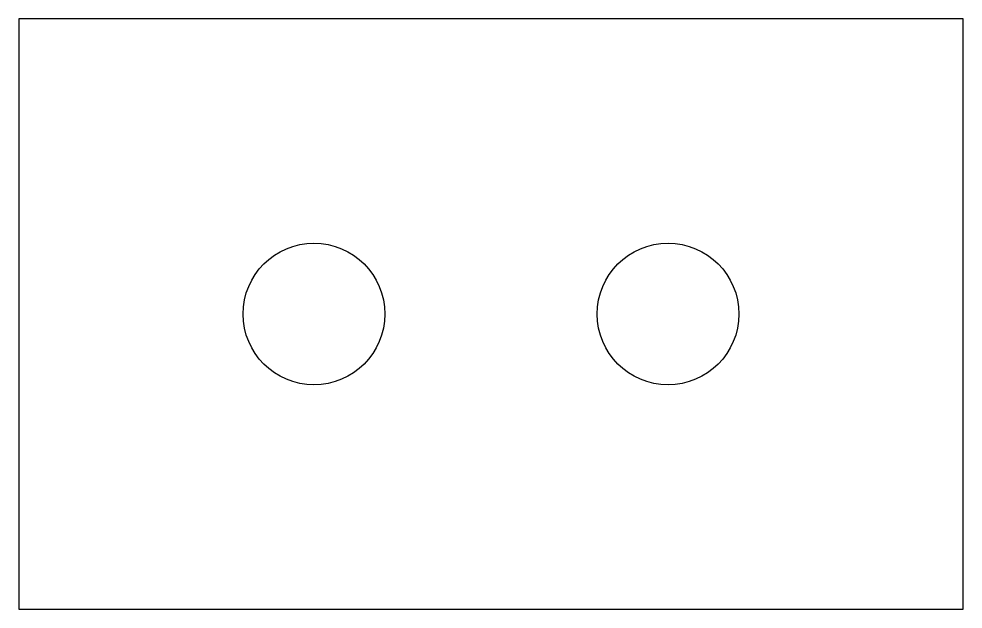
# Model space of a CAD drawing. Header units: millimetres. Extents: x 0 to 160, y 0 to 100.
import ezdxf

# ---------------------------------------------------------------- set-up
doc = ezdxf.new("R2010")
doc.units = ezdxf.units.MM
doc.layers.add('HOLE', color=1, linetype='CONTINUOUS')
doc.layers.add('OUTLINE', color=7, linetype='CONTINUOUS')

msp = doc.modelspace()

# ---------------------------------------------------------------- linework, layer by layer
at = {"layer": 'HOLE'}
for centre in [(50, 50), (110, 50)]:
    msp.add_circle(centre, 12, dxfattribs=at)
at = {"layer": 'OUTLINE'}
msp.add_lwpolyline([(0, 0), (160, 0), (160, 100), (0, 100)], close=True, dxfattribs=at)

doc.saveas('drawing.dxf')
